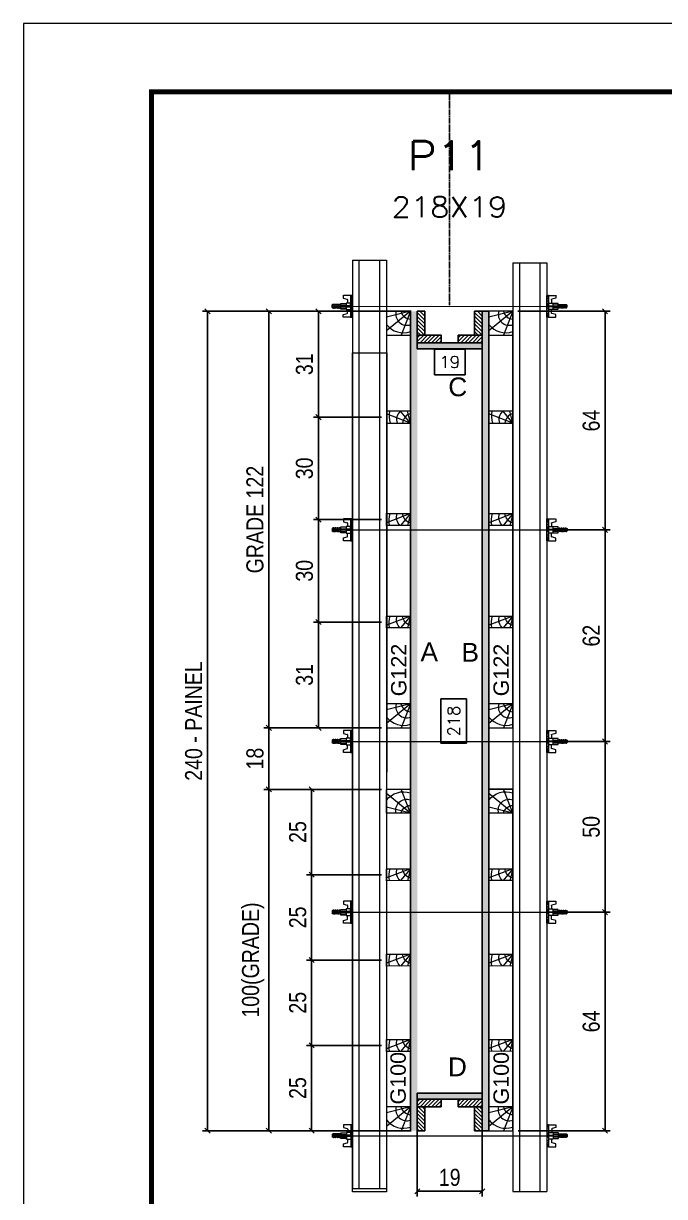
# Model space of a CAD drawing. Extents: x 808 to 7089, y -98 to 17032.
# Drawn here: x 5577 to 5952, y 12900 to 13587 of the extents above; entities that cross this region are included whole.
import ezdxf
from ezdxf.enums import TextEntityAlignment as Align

# ---------------------------------------------------------------- set-up
doc = ezdxf.new("R2010")
doc.units = 0
doc.linetypes.add('DASHED', pattern=[0.75, 0.5, -0.25])
doc.linetypes.add('HIDDEN', pattern=[0.375, 0.25, -0.125])
for name, color, linetype in [('CHAPA', 1, 'Continuous'), ('COTA', 241, 'Continuous'), ('Cota Seção (2x)', 241, 'Continuous'), ('MEIO_PONT', 93, 'Continuous'), ('SARRAFO', 251, 'Continuous'), ('Texto de Titulo', 7, 'Continuous'), ('Texto Qtd Sarr', 242, 'Continuous'), ('TEXTO_GERAL', 7, 'Continuous')]:
    doc.layers.add(name, color=color, linetype=linetype)
for name, color, linetype, lineweight in [('Folhas', 255, 'Continuous', 9), ('Hachura', 251, 'Continuous', 9), ('Madeira', 126, 'Continuous', 18), ('Perfil Metálico', 224, 'Continuous', 18), ('SARRAFO DE PRESSAO', 251, 'DASHED', 9), ('Texto Seção', 7, 'Continuous', 15)]:
    doc.layers.add(name, color=color, linetype=linetype, lineweight=lineweight)
doc.styles.add('ARIAL', font='arial.ttf')
doc.styles.add('COTA TECNICA 2X', font='techl___.ttf', dxfattribs={"height": 10})
doc.styles.add('ROMANS', font='romans.shx')
doc.styles.add('SANSSERIF', font='sas_____.pfb')
doc.dimstyles.new('SECAO PILAR', dxfattribs={"dimtxt": 10, "dimasz": 3, "dimexe": 3, "dimexo": 3, "dimgap": 3, "dimtad": 1, "dimdec": 1, "dimlfac": 0.5, "dimzin": 12, "dimdsep": 46, "dimtxsty": 'COTA TECNICA 2X', "dimblk1": 'OBLIQUE', "dimblk2": 'OBLIQUE', "dimsah": 1, "dimcen": 0.9, "dimclrd": 256, "dimclre": 256, "dimclrt": 256, "dimadec": 1, "dimazin": 3, "dimtfac": 1, "dimtdec": 1, "dimtmove": 0, "dimatfit": 3, "dimfxl": 1, "dimtolj": 1, "dimtzin": 12, "dimarcsym": 0})
doc.dimstyles.new('SECÇÃO 2', dxfattribs={"dimtxt": 7, "dimasz": 6, "dimexe": 0.18, "dimexo": 2, "dimgap": -4, "dimtad": 3, "dimdec": 1, "dimlfac": 0.5, "dimzin": 12, "dimdsep": 46, "dimtxsty": 'ROMANS', "dimblk": 'ARCHTICK', "dimcen": 0.09, "dimse1": 1, "dimse2": 1, "dimsd1": 1, "dimsd2": 1, "dimclrd": 180, "dimclre": 5, "dimclrt": 1, "dimadec": 0, "dimazin": 3, "dimtfac": 1, "dimtdec": 1, "dimtofl": 0, "dimtmove": 0, "dimatfit": 3, "dimldrblk": 'ARCHTICK', "dimfxl": 1, "dimtolj": 1, "dimtzin": 0, "dimarcsym": 0})
pattern_1 = [(135, (-17083.9401, 22542.0765), (-1.12253202, -1.12253202), [])]

# ---------------------------------------------------------------- blocks, each defined once
blk = doc.blocks.new('9999999999')
at = {"layer": 'Folhas'}
blk.add_lwpolyline([(98138.98, 34190.21), (99623.98, 34190.21), (99623.98, 35240.21), (98138.98, 35240.21)], close=True, dxfattribs=at)
at = {"layer": 'Folhas', "color": 30, "const_width": 3}
blk.add_lwpolyline([(98213.98, 34230.21), (99583.98, 34230.21), (99583.98, 35200.21), (98213.98, 35200.21)], close=True, dxfattribs=at)
blk = doc.blocks.new('titulo1')
at = {"layer": 'Defpoints', "color": 252, "linetype": 'HIDDEN', "ltscale": 2}
blk.add_line((0, 0), (0, 125), dxfattribs=at)
at = {"layer": 'Defpoints', "style": 'ROMANS', "oblique": 15}
blk.add_attdef('FOLHA', text='', height=10, dxfattribs=at).set_placement((0, 15.58), align=Align.MIDDLE_CENTER)
at = {"layer": 'Texto Qtd Sarr', "color": 3, "style": 'ROMANS', "oblique": 15}
for tag, height, p in [('TITULO', 17, (0, 71.45)), ('SEÇÃO', 12, (0, 41.55))]:
    blk.add_attdef(tag, text='', height=height, dxfattribs=at).set_placement(p, align=Align.MIDDLE_CENTER)
blk = doc.blocks.new('*D1124')
at = {"layer": 'Cota Seção (2x)', "color": 180, "lineweight": -2, "transparency": 16777216}
for p, q in [((5835.47, 13395.94), (5817.47, 13395.94)), ((5817.47, 13395.94), (5817.47, 13380.94)), ((5835.47, 13380.94), (5835.47, 13395.94)), ((5817.47, 13380.94), (5835.47, 13380.94))]:
    blk.add_line(p, q, dxfattribs=at)
at = {"layer": 'Defpoints', "color": 0, "transparency": 16777216}
for p in [(5807.47, 13378.8), (5807.47, 13376.94), (5845.47, 13378.8)]:
    blk.add_point(p, dxfattribs=at)
at = {"layer": 'Cota Seção (2x)', "color": 1, "transparency": 16777216, "insert": (5826.47, 13388.44), "char_height": 7, "attachment_point": 5, "style": 'ROMANS'}
blk.add_mtext('\\A1;19', dxfattribs=at)
blk = doc.blocks.new('_ArchTick')
at = {"color": 0, "linetype": 'ByBlock', "const_width": 0.15}
blk.add_lwpolyline([(-0.5, -0.5), (0.5, 0.5)], dxfattribs=at)
blk = doc.blocks.new('_Oblique')
at = {"color": 0, "linetype": 'ByBlock', "lineweight": -2}
blk.add_line((-0.5, -0.5), (0.5, 0.5), dxfattribs=at)
blk = doc.blocks.new('*D1125')
at = {"layer": 'Cota Seção (2x)', "lineweight": -2, "transparency": 16777216}
for p, q in [((5803.8, 13418.12), (5681.55, 13418.12)), ((5684.55, 13418.12), (5684.55, 12938.1)), ((5803.8, 12938.1), (5681.55, 12938.1))]:
    blk.add_line(p, q, dxfattribs=at)
at = {"layer": 'Defpoints', "color": 0, "transparency": 16777216}
for p in [(5806.8, 13418.12), (5684.55, 12938.1), (5806.8, 12938.1)]:
    blk.add_point(p, dxfattribs=at)
at = {"layer": 'Cota Seção (2x)', "lineweight": -2, "transparency": 16777216, "xscale": 3, "yscale": 3, "zscale": 3}
for p, rotation in [((5684.55, 13418.12), 90), ((5684.55, 12938.1), 270)]:
    blk.add_blockref('_Oblique', p, dxfattribs=dict(at, rotation=rotation))
at = {"layer": 'Cota Seção (2x)', "transparency": 16777216, "insert": (5676.45, 13178.11), "char_height": 10, "attachment_point": 5, "rotation": 90, "style": 'COTA TECNICA 2X'}
blk.add_mtext('\\A1;240 - PAINEL', dxfattribs=at)
blk = doc.blocks.new('C')
at = {"layer": 'Hachura', "color": 0}
for p, q in [((0, 3.22), (0, -3.22)), ((0.45, 3.22), (0, 3.22)), ((0.46, 3.16), (0, 3.16)), ((0.46, 3.05), (0, 3.05)), ((0.46, 2.88), (0, 2.88)), ((0, 2.75), (0, -1.16)), ((0.46, 2.65), (0, 2.65)), ((0.46, 2.23), (0, 2.23)), ((0.46, 1.51), (0, 1.51)), ((0.39, 0.49), (0.17, 0.49)), ((0.45, -3.23), (0.45, 3.22)), ((0.45, 3.22), (2.58, 3.22)), ((1.74, 0.97), (0.45, 0.97)), ((1.45, 0.1), (0.45, 0.1)), ((1.35, 1.94), (1.35, 0.96)), ((2.58, 2.39), (1.47, 2.09)), ((1.74, -0.97), (1.74, 0.97)), ((1.74, 0.97), (1.74, 0.84)), ((1.74, 0.97), (1.74, 0.84)), ((1.74, 0.84), (3.35, 0.84)), ((3.35, 0.45), (1.74, 0.45)), ((2.58, 3.22), (2.58, 2.39)), ((3.32, 0.84), (3.32, -0.84)), ((3.35, 0.84), (3.35, -0.84)), ((3.68, 0.45), (3.35, 0.45)), ((3.84, -0.52), (3.35, 0.45)), ((3.35, 0.06), (3.67, -0.57)), ((3.68, 0.45), (4.16, -0.52)), ((3.72, 0.5), (4.25, -0.57)), ((4.37, -0.55), (3.83, 0.53)), ((4.15, 0.45), (3.93, 0.45)), ((4.42, -0.52), (3.93, 0.45)), ((4.15, 0.45), (4.26, 0.45)), ((4.26, 0.45), (4.74, -0.52)), ((4.3, 0.5), (4.83, -0.57)), ((4.95, -0.55), (4.41, 0.53)), ((4.51, 0.45), (4.84, 0.45)), ((5, -0.52), (4.51, 0.45)), ((4.84, 0.45), (5.32, -0.52)), ((4.88, 0.5), (5.41, -0.57)), ((5.53, -0.55), (4.99, 0.53)), ((5.58, -0.52), (5.09, 0.45)), ((5.42, 0.45), (5.09, 0.45)), ((5.58, -0.52), (5.09, 0.45)), ((5.42, 0.45), (5.74, -0.19)), ((5.46, 0.5), (5.74, -0.07)), ((5.74, 0.19), (5.57, 0.53)), ((5.74, 0.32), (5.68, 0.45)), ((5.68, 0.45), (5.74, 0.45)), ((5.74, 0.45), (5.9, 0.29)), ((5.74, 0.45), (5.74, -0.52)), ((5.9, -0.36), (5.9, 0.29)), ((0.45, 0), (0, 0)), ((0.46, -1.52), (0, -1.52)), ((0.46, -2.23), (0, -2.23)), ((0.46, -2.65), (0, -2.65)), ((0.46, -2.88), (0, -2.88)), ((0.46, -3.05), (0, -3.05)), ((0.46, -3.16), (0, -3.16)), ((0, -3.22), (2.57, -3.22)), ((0.08, -0.48), (0.29, -0.48)), ((0.29, -0.48), (0.4, -0.48)), ((0.45, 0), (0.45, -0.97)), ((0.45, -0.16), (1.45, -0.16)), ((0.45, -0.65), (0.45, -0.32)), ((0.45, -3.23), (0.45, -0.65)), ((0.45, -0.97), (1.74, -0.97)), ((1.35, -1.94), (1.35, -0.97)), ((2.58, -2.39), (1.47, -2.1)), ((3.35, -0.32), (1.74, -0.32)), ((3.35, -0.84), (1.74, -0.84)), ((2.58, -3.23), (2.58, -2.39)), ((3.35, -0.07), (3.58, -0.52)), ((3.35, -0.52), (3.58, -0.52)), ((3.84, -0.52), (4.16, -0.52)), ((4.42, -0.52), (4.74, -0.52)), ((4.63, -0.52), (4.74, -0.52)), ((5, -0.52), (5.32, -0.52)), ((5.58, -0.52), (5.74, -0.52)), ((5.74, -0.52), (5.9, -0.36)), ((5.74, -0.52), (5.74, -0.52))]:
    blk.add_line(p, q, dxfattribs=at)
for centre, radius, start, end in [((1.52, 1.94), 0.161, 104.7436, 180), ((1.44, -0.03), 0.129, 272.695, 87.305), ((3.81, 0.39), 0.143, 25.5688, 154.4312), ((4.39, 0.39), 0.143, 25.5688, 154.4312), ((4.97, 0.39), 0.143, 25.5688, 154.4312), ((5.55, 0.39), 0.143, 25.5688, 154.4312), ((0.17, -0.37), 0.174, 221.744, 317.8592), ((1.52, -1.94), 0.161, 180, 255.2564), ((3.71, -0.4), 0.174, 222.1408, 318.256), ((4.29, -0.4), 0.174, 222.1408, 318.256), ((4.87, -0.4), 0.174, 222.1408, 318.256), ((5.45, -0.4), 0.174, 222.1408, 318.256), ((5.61, -0.4), 0.174, 317.8592, 318.256)]:
    blk.add_arc(centre, radius, start, end, dxfattribs=at)
blk = doc.blocks.new('PONTALETE')
at = {"layer": 'Madeira'}
for q in [(2.71, 7), (7, 5.76), (7, 1.74)]:
    blk.add_line((0, 0), q, dxfattribs=at)
blk.add_lwpolyline([(0, 0), (7, 0), (7, 7), (0, 7)], close=True, dxfattribs=at)
for centre, radius, start, end in [((2.04, 0.06), 6.23, 37.2818, 109.0913), ((1.09, 0.9), 3.19, 343.603, 109.9847), ((-0.21, -0.78), 3.09, 14.6322, 86.0383)]:
    blk.add_arc(centre, radius, start, end, dxfattribs=at)
blk = doc.blocks.new('MEIO PONTALETE')
at = {"layer": 'Madeira'}
for q in [(2.71, 7), (3.5, 2.88), (3.5, 0.87)]:
    blk.add_line((0, 0), q, dxfattribs=at)
blk.add_lwpolyline([(0, 0), (3.5, 0), (3.5, 7), (0, 7)], close=True, dxfattribs=at)
for centre, radius, start, end in [((2.04, 0.06), 6.23, 76.4499, 109.0913), ((1.09, 0.9), 3.19, 40.9063, 109.9847), ((-0.21, -0.78), 3.09, 14.6322, 86.0383)]:
    blk.add_arc(centre, radius, start, end, dxfattribs=at)
blk = doc.blocks.new('*D1909')
at = {"layer": 'Cota Seção (2x)', "lineweight": -2, "transparency": 16777216}
for p, q in [((5786.47, 13418.12), (5746.59, 13418.12)), ((5749.59, 13418.12), (5749.59, 13356.12)), ((5786.47, 13356.12), (5746.59, 13356.12))]:
    blk.add_line(p, q, dxfattribs=at)
at = {"layer": 'Defpoints', "color": 0, "transparency": 16777216}
for p in [(5789.47, 13418.12), (5749.59, 13356.12), (5789.47, 13356.12)]:
    blk.add_point(p, dxfattribs=at)
at = {"layer": 'Cota Seção (2x)', "lineweight": -2, "transparency": 16777216, "xscale": 3, "yscale": 3, "zscale": 3}
for p, rotation in [((5749.59, 13418.12), 90), ((5749.59, 13356.12), 270)]:
    blk.add_blockref('_Oblique', p, dxfattribs=dict(at, rotation=rotation))
at = {"layer": 'Cota Seção (2x)', "transparency": 16777216, "insert": (5741.37, 13387.12), "char_height": 10, "attachment_point": 5, "rotation": 90, "style": 'COTA TECNICA 2X'}
blk.add_mtext('\\A1;31', dxfattribs=at)
blk = doc.blocks.new('*D1910')
at = {"layer": 'Cota Seção (2x)', "lineweight": -2, "transparency": 16777216}
for p, q in [((5786.47, 13356.12), (5746.59, 13356.12)), ((5749.59, 13356.12), (5749.59, 13296.12)), ((5786.47, 13296.12), (5746.59, 13296.12))]:
    blk.add_line(p, q, dxfattribs=at)
at = {"layer": 'Defpoints', "color": 0, "transparency": 16777216}
for p in [(5789.47, 13356.12), (5749.59, 13296.12), (5789.47, 13296.12)]:
    blk.add_point(p, dxfattribs=at)
at = {"layer": 'Cota Seção (2x)', "lineweight": -2, "transparency": 16777216, "xscale": 3, "yscale": 3, "zscale": 3}
for p, rotation in [((5749.59, 13356.12), 90), ((5749.59, 13296.12), 270)]:
    blk.add_blockref('_Oblique', p, dxfattribs=dict(at, rotation=rotation))
at = {"layer": 'Cota Seção (2x)', "transparency": 16777216, "insert": (5741.37, 13326.12), "char_height": 10, "attachment_point": 5, "rotation": 90, "style": 'COTA TECNICA 2X'}
blk.add_mtext('\\A1;30', dxfattribs=at)
blk = doc.blocks.new('*D1911')
at = {"layer": 'Cota Seção (2x)', "lineweight": -2, "transparency": 16777216}
for p, q in [((5786.47, 13296.12), (5746.59, 13296.12)), ((5749.59, 13296.12), (5749.59, 13236.12)), ((5786.47, 13236.12), (5746.59, 13236.12))]:
    blk.add_line(p, q, dxfattribs=at)
at = {"layer": 'Defpoints', "color": 0, "transparency": 16777216}
for p in [(5789.47, 13296.12), (5749.59, 13236.12), (5789.47, 13236.12)]:
    blk.add_point(p, dxfattribs=at)
at = {"layer": 'Cota Seção (2x)', "lineweight": -2, "transparency": 16777216, "xscale": 3, "yscale": 3, "zscale": 3}
for p, rotation in [((5749.59, 13296.12), 90), ((5749.59, 13236.12), 270)]:
    blk.add_blockref('_Oblique', p, dxfattribs=dict(at, rotation=rotation))
at = {"layer": 'Cota Seção (2x)', "transparency": 16777216, "insert": (5741.37, 13266.12), "char_height": 10, "attachment_point": 5, "rotation": 90, "style": 'COTA TECNICA 2X'}
blk.add_mtext('\\A1;30', dxfattribs=at)
blk = doc.blocks.new('*D1912')
at = {"layer": 'Cota Seção (2x)', "lineweight": -2, "transparency": 16777216}
for p, q in [((5786.47, 13236.12), (5746.59, 13236.12)), ((5749.59, 13236.12), (5749.59, 13174.12)), ((5786.47, 13174.12), (5746.59, 13174.12))]:
    blk.add_line(p, q, dxfattribs=at)
at = {"layer": 'Defpoints', "color": 0, "transparency": 16777216}
for p in [(5789.47, 13236.12), (5749.59, 13174.12), (5789.47, 13174.12)]:
    blk.add_point(p, dxfattribs=at)
at = {"layer": 'Cota Seção (2x)', "lineweight": -2, "transparency": 16777216, "xscale": 3, "yscale": 3, "zscale": 3}
for p, rotation in [((5749.59, 13236.12), 90), ((5749.59, 13174.12), 270)]:
    blk.add_blockref('_Oblique', p, dxfattribs=dict(at, rotation=rotation))
at = {"layer": 'Cota Seção (2x)', "transparency": 16777216, "insert": (5741.37, 13205.12), "char_height": 10, "attachment_point": 5, "rotation": 90, "style": 'COTA TECNICA 2X'}
blk.add_mtext('\\A1;31', dxfattribs=at)
blk = doc.blocks.new('*D1913')
at = {"layer": 'Cota Seção (2x)', "lineweight": -2, "transparency": 16777216}
for p, q in [((5786.47, 13418.12), (5717.47, 13418.12)), ((5720.47, 13174.12), (5720.47, 13418.12)), ((5786.47, 13174.12), (5717.47, 13174.12))]:
    blk.add_line(p, q, dxfattribs=at)
at = {"layer": 'Defpoints', "color": 0, "transparency": 16777216}
for p in [(5720.47, 13418.12), (5789.47, 13418.12), (5789.47, 13174.12)]:
    blk.add_point(p, dxfattribs=at)
at = {"layer": 'Cota Seção (2x)', "lineweight": -2, "transparency": 16777216, "xscale": 3, "yscale": 3, "zscale": 3}
for p, rotation in [((5720.47, 13418.12), 90), ((5720.47, 13174.12), 270)]:
    blk.add_blockref('_Oblique', p, dxfattribs=dict(at, rotation=rotation))
at = {"layer": 'Cota Seção (2x)', "transparency": 16777216, "insert": (5712.37, 13296.12), "char_height": 10, "attachment_point": 5, "rotation": 90, "style": 'COTA TECNICA 2X'}
blk.add_mtext('\\A1;GRADE 122', dxfattribs=at)
blk = doc.blocks.new('*D1914')
at = {"layer": 'Cota Seção (2x)', "lineweight": -2, "transparency": 16777216}
for p, q in [((5786.47, 13174.12), (5717.47, 13174.12)), ((5720.47, 13138.08), (5720.47, 13174.12)), ((5786.52, 13138.08), (5717.47, 13138.08))]:
    blk.add_line(p, q, dxfattribs=at)
at = {"layer": 'Defpoints', "color": 0, "transparency": 16777216}
for p in [(5720.47, 13174.12), (5789.47, 13174.12), (5789.52, 13138.08)]:
    blk.add_point(p, dxfattribs=at)
at = {"layer": 'Cota Seção (2x)', "lineweight": -2, "transparency": 16777216, "xscale": 3, "yscale": 3, "zscale": 3}
for p, rotation in [((5720.47, 13174.12), 90), ((5720.47, 13138.08), 270)]:
    blk.add_blockref('_Oblique', p, dxfattribs=dict(at, rotation=rotation))
at = {"layer": 'Cota Seção (2x)', "transparency": 16777216, "insert": (5712.37, 13156.1), "char_height": 10, "attachment_point": 5, "rotation": 90, "style": 'COTA TECNICA 2X'}
blk.add_mtext('\\A1;18', dxfattribs=at)
blk = doc.blocks.new('*D1915')
at = {"layer": 'Cota Seção (2x)', "lineweight": -2, "transparency": 16777216}
for p, q in [((5893.06, 13066.11), (5920.53, 13066.11)), ((5917.53, 12938.1), (5917.53, 13066.11)), ((5866.51, 12938.1), (5920.53, 12938.1))]:
    blk.add_line(p, q, dxfattribs=at)
at = {"layer": 'Defpoints', "color": 0, "transparency": 16777216}
for p in [(5890.06, 13066.11), (5917.53, 13066.11), (5863.51, 12938.1)]:
    blk.add_point(p, dxfattribs=at)
at = {"layer": 'Cota Seção (2x)', "lineweight": -2, "transparency": 16777216, "xscale": 3, "yscale": 3, "zscale": 3}
for p, rotation in [((5917.53, 13066.11), 90), ((5917.53, 12938.1), 270)]:
    blk.add_blockref('_Oblique', p, dxfattribs=dict(at, rotation=rotation))
at = {"layer": 'Cota Seção (2x)', "transparency": 16777216, "insert": (5909.43, 13002.11), "char_height": 10, "attachment_point": 5, "rotation": 90, "style": 'COTA TECNICA 2X'}
blk.add_mtext('\\A1;64', dxfattribs=at)
blk = doc.blocks.new('*D1916')
at = {"layer": 'Cota Seção (2x)', "lineweight": -2, "transparency": 16777216}
for p, q in [((5886.41, 13166.1), (5920.53, 13166.1)), ((5917.53, 13066.11), (5917.53, 13166.1)), ((5893.06, 13066.11), (5920.53, 13066.11))]:
    blk.add_line(p, q, dxfattribs=at)
at = {"layer": 'Defpoints', "color": 0, "transparency": 16777216}
for p in [(5883.41, 13166.1), (5917.53, 13166.1), (5890.06, 13066.11)]:
    blk.add_point(p, dxfattribs=at)
at = {"layer": 'Cota Seção (2x)', "lineweight": -2, "transparency": 16777216, "xscale": 3, "yscale": 3, "zscale": 3}
for p, rotation in [((5917.53, 13166.1), 90), ((5917.53, 13066.11), 270)]:
    blk.add_blockref('_Oblique', p, dxfattribs=dict(at, rotation=rotation))
at = {"layer": 'Cota Seção (2x)', "transparency": 16777216, "insert": (5909.42, 13116.11), "char_height": 10, "attachment_point": 5, "rotation": 90, "style": 'COTA TECNICA 2X'}
blk.add_mtext('\\A1;50', dxfattribs=at)
blk = doc.blocks.new('*D1917')
at = {"layer": 'Cota Seção (2x)', "lineweight": -2, "transparency": 16777216}
for p, q in [((5886.41, 13290.1), (5920.53, 13290.1)), ((5917.53, 13166.1), (5917.53, 13290.1)), ((5886.41, 13166.1), (5920.53, 13166.1))]:
    blk.add_line(p, q, dxfattribs=at)
at = {"layer": 'Defpoints', "color": 0, "transparency": 16777216}
for p in [(5883.41, 13290.1), (5917.53, 13290.1), (5883.41, 13166.1)]:
    blk.add_point(p, dxfattribs=at)
at = {"layer": 'Cota Seção (2x)', "lineweight": -2, "transparency": 16777216, "xscale": 3, "yscale": 3, "zscale": 3}
for p, rotation in [((5917.53, 13290.1), 90), ((5917.53, 13166.1), 270)]:
    blk.add_blockref('_Oblique', p, dxfattribs=dict(at, rotation=rotation))
at = {"layer": 'Cota Seção (2x)', "transparency": 16777216, "insert": (5909.43, 13228.1), "char_height": 10, "attachment_point": 5, "rotation": 90, "style": 'COTA TECNICA 2X'}
blk.add_mtext('\\A1;62', dxfattribs=at)
blk = doc.blocks.new('*D1963')
at = {"layer": 'Cota Seção (2x)', "lineweight": -2, "transparency": 16777216}
for p, q in [((5866.47, 13418.12), (5920.53, 13418.12)), ((5917.53, 13290.1), (5917.53, 13418.12)), ((5886.41, 13290.1), (5920.53, 13290.1))]:
    blk.add_line(p, q, dxfattribs=at)
at = {"layer": 'Defpoints', "color": 0, "transparency": 16777216}
for p in [(5863.47, 13418.12), (5917.53, 13418.12), (5883.41, 13290.1)]:
    blk.add_point(p, dxfattribs=at)
at = {"layer": 'Cota Seção (2x)', "lineweight": -2, "transparency": 16777216, "xscale": 3, "yscale": 3, "zscale": 3}
for p, rotation in [((5917.53, 13418.12), 90), ((5917.53, 13290.1), 270)]:
    blk.add_blockref('_Oblique', p, dxfattribs=dict(at, rotation=rotation))
at = {"layer": 'Cota Seção (2x)', "transparency": 16777216, "insert": (5909.43, 13354.11), "char_height": 10, "attachment_point": 5, "rotation": 90, "style": 'COTA TECNICA 2X'}
blk.add_mtext('\\A1;64', dxfattribs=at)
blk = doc.blocks.new('*D1964')
at = {"layer": 'COTA', "lineweight": -2, "transparency": 16777216}
for p, q in [((5807.47, 12953.5), (5807.47, 12899.65)), ((5845.47, 12953.5), (5845.47, 12899.65)), ((5807.47, 12902.65), (5845.47, 12902.65))]:
    blk.add_line(p, q, dxfattribs=at)
at = {"layer": 'Defpoints', "color": 0, "transparency": 16777216}
for p in [(5807.47, 12956.5), (5845.47, 12956.5), (5845.47, 12902.65)]:
    blk.add_point(p, dxfattribs=at)
at = {"layer": 'COTA', "lineweight": -2, "transparency": 16777216, "xscale": 3, "yscale": 3, "zscale": 3, "rotation": 180}
blk.add_blockref('_Oblique', (5807.47, 12902.65), dxfattribs=at)
at = {"layer": 'COTA', "lineweight": -2, "transparency": 16777216, "xscale": 3, "yscale": 3, "zscale": 3}
blk.add_blockref('_Oblique', (5845.47, 12902.65), dxfattribs=at)
at = {"layer": 'COTA', "transparency": 16777216, "insert": (5826.47, 12910.73), "char_height": 10, "attachment_point": 5, "style": 'COTA TECNICA 2X'}
blk.add_mtext('\\A1;19', dxfattribs=at)
blk = doc.blocks.new('*D1209')
at = {"layer": 'Cota Seção (2x)', "lineweight": -2, "transparency": 16777216}
for p, q in [((5786.46, 13138.08), (5742.53, 13138.08)), ((5745.53, 13138.08), (5745.53, 13088.08)), ((5786.47, 13088.08), (5742.53, 13088.08))]:
    blk.add_line(p, q, dxfattribs=at)
at = {"layer": 'Defpoints', "color": 0, "transparency": 16777216}
for p in [(5789.46, 13138.08), (5745.53, 13088.08), (5789.47, 13088.08)]:
    blk.add_point(p, dxfattribs=at)
at = {"layer": 'Cota Seção (2x)', "lineweight": -2, "transparency": 16777216, "xscale": 3, "yscale": 3, "zscale": 3}
for p, rotation in [((5745.53, 13138.08), 90), ((5745.53, 13088.08), 270)]:
    blk.add_blockref('_Oblique', p, dxfattribs=dict(at, rotation=rotation))
at = {"layer": 'Cota Seção (2x)', "transparency": 16777216, "insert": (5737.42, 13113.08), "char_height": 10, "attachment_point": 5, "rotation": 90, "style": 'COTA TECNICA 2X'}
blk.add_mtext('\\A1;25', dxfattribs=at)
blk = doc.blocks.new('*D1210')
at = {"layer": 'Cota Seção (2x)', "lineweight": -2, "transparency": 16777216}
for p, q in [((5786.46, 13138.08), (5717.47, 13138.08)), ((5720.47, 12938.09), (5720.47, 13138.08)), ((5786.48, 12938.09), (5717.47, 12938.09))]:
    blk.add_line(p, q, dxfattribs=at)
at = {"layer": 'Defpoints', "color": 0, "transparency": 16777216}
for p in [(5720.47, 13138.08), (5789.46, 13138.08), (5789.48, 12938.09)]:
    blk.add_point(p, dxfattribs=at)
at = {"layer": 'Cota Seção (2x)', "lineweight": -2, "transparency": 16777216, "xscale": 3, "yscale": 3, "zscale": 3}
for p, rotation in [((5720.47, 13138.08), 90), ((5720.47, 12938.09), 270)]:
    blk.add_blockref('_Oblique', p, dxfattribs=dict(at, rotation=rotation))
at = {"layer": 'Cota Seção (2x)', "transparency": 16777216, "insert": (5711.25, 13038.09), "char_height": 10, "attachment_point": 5, "rotation": 90, "style": 'COTA TECNICA 2X'}
blk.add_mtext('\\A1;100(GRADE)', dxfattribs=at)
blk = doc.blocks.new('*D1965')
at = {"layer": 'Cota Seção (2x)', "lineweight": -2, "transparency": 16777216}
for p, q in [((5786.47, 13088.08), (5742.53, 13088.08)), ((5745.53, 13088.08), (5745.53, 13038.08)), ((5786.47, 13038.08), (5742.53, 13038.08))]:
    blk.add_line(p, q, dxfattribs=at)
at = {"layer": 'Defpoints', "color": 0, "transparency": 16777216}
for p in [(5789.47, 13088.08), (5745.53, 13038.08), (5789.47, 13038.08)]:
    blk.add_point(p, dxfattribs=at)
at = {"layer": 'Cota Seção (2x)', "lineweight": -2, "transparency": 16777216, "xscale": 3, "yscale": 3, "zscale": 3}
for p, rotation in [((5745.53, 13088.08), 90), ((5745.53, 13038.08), 270)]:
    blk.add_blockref('_Oblique', p, dxfattribs=dict(at, rotation=rotation))
at = {"layer": 'Cota Seção (2x)', "transparency": 16777216, "insert": (5737.42, 13063.08), "char_height": 10, "attachment_point": 5, "rotation": 90, "style": 'COTA TECNICA 2X'}
blk.add_mtext('\\A1;25', dxfattribs=at)
blk = doc.blocks.new('*D1966')
at = {"layer": 'Cota Seção (2x)', "lineweight": -2, "transparency": 16777216}
for p, q in [((5786.47, 13038.08), (5742.53, 13038.08)), ((5745.53, 13038.08), (5745.53, 12988.08)), ((5786.47, 12988.08), (5742.53, 12988.08))]:
    blk.add_line(p, q, dxfattribs=at)
at = {"layer": 'Defpoints', "color": 0, "transparency": 16777216}
for p in [(5789.47, 13038.08), (5745.53, 12988.08), (5789.47, 12988.08)]:
    blk.add_point(p, dxfattribs=at)
at = {"layer": 'Cota Seção (2x)', "lineweight": -2, "transparency": 16777216, "xscale": 3, "yscale": 3, "zscale": 3}
for p, rotation in [((5745.53, 13038.08), 90), ((5745.53, 12988.08), 270)]:
    blk.add_blockref('_Oblique', p, dxfattribs=dict(at, rotation=rotation))
at = {"layer": 'Cota Seção (2x)', "transparency": 16777216, "insert": (5737.42, 13013.08), "char_height": 10, "attachment_point": 5, "rotation": 90, "style": 'COTA TECNICA 2X'}
blk.add_mtext('\\A1;25', dxfattribs=at)
blk = doc.blocks.new('*D1967')
at = {"layer": 'Cota Seção (2x)', "lineweight": -2, "transparency": 16777216}
for p, q in [((5786.47, 12988.08), (5742.53, 12988.08)), ((5745.53, 12988.08), (5745.53, 12938.09)), ((5786.47, 12938.09), (5742.53, 12938.09))]:
    blk.add_line(p, q, dxfattribs=at)
at = {"layer": 'Defpoints', "color": 0, "transparency": 16777216}
for p in [(5789.47, 12988.08), (5745.53, 12938.09), (5789.47, 12938.09)]:
    blk.add_point(p, dxfattribs=at)
at = {"layer": 'Cota Seção (2x)', "lineweight": -2, "transparency": 16777216, "xscale": 3, "yscale": 3, "zscale": 3}
for p, rotation in [((5745.53, 12988.08), 90), ((5745.53, 12938.09), 270)]:
    blk.add_blockref('_Oblique', p, dxfattribs=dict(at, rotation=rotation))
at = {"layer": 'Cota Seção (2x)', "transparency": 16777216, "insert": (5737.42, 12963.09), "char_height": 10, "attachment_point": 5, "rotation": 90, "style": 'COTA TECNICA 2X'}
blk.add_mtext('\\A1;25', dxfattribs=at)
blk = doc.blocks.new('*D1968')
at = {"layer": 'Cota Seção (2x)', "color": 180, "lineweight": -2, "transparency": 16777216}
for p, q in [((5836.32, 13191.11), (5821.32, 13191.11)), ((5821.32, 13191.11), (5821.32, 13165.11)), ((5836.32, 13165.11), (5836.32, 13191.11)), ((5821.32, 13165.11), (5836.32, 13165.11))]:
    blk.add_line(p, q, dxfattribs=at)
at = {"layer": 'Defpoints', "color": 0, "transparency": 16777216}
for p in [(5840.32, 13396.12), (5845.47, 13396.12), (5845.47, 12960.1)]:
    blk.add_point(p, dxfattribs=at)
at = {"layer": 'Cota Seção (2x)', "color": 1, "transparency": 16777216, "insert": (5828.82, 13178.11), "char_height": 7, "attachment_point": 5, "rotation": 90, "style": 'ROMANS'}
blk.add_mtext('\\A1;218', dxfattribs=at)

msp = doc.modelspace()

# ---------------------------------------------------------------- hatches: boundary and pattern name
at = {"layer": 'Hachura'}
h = msp.add_hatch(color=256, dxfattribs=at)
h.dxf.hatch_style = 1
h.paths.add_polyline_path([(5803.47, 12938.1), (5807.47, 12938.1), (5807.47, 13418.12), (5803.47, 13418.12)])
h = msp.add_hatch(dxfattribs=at)
h.set_pattern_fill('ANSI31', color=256, scale=0.5, angle=450, style=0)
h.set_pattern_definition(pattern_1)
h.paths.add_polyline_path([(5807.47, 13404.12), (5811.87, 13404.12), (5811.87, 13418.12), (5807.47, 13418.12)])
h = msp.add_hatch(dxfattribs=at)
h.set_pattern_fill('ANSI31', color=256, scale=0.5, angle=450, style=0)
h.set_pattern_definition(pattern_1)
h.paths.add_polyline_path([(5845.47, 13404.12), (5841.07, 13404.12), (5841.07, 13418.12), (5845.47, 13418.12)])
h = msp.add_hatch(color=256, dxfattribs=at)
h.dxf.hatch_style = 1
h.paths.add_polyline_path([(5845.47, 12938.1), (5849.47, 12938.1), (5849.47, 13418.12), (5845.47, 13418.12)])
h = msp.add_hatch(dxfattribs=at)
h.set_pattern_fill('ANSI31', color=256, scale=0.5, angle=540, style=0)
h.set_pattern_definition([(225, (-3681.4838, -9525.2835), (1.12253202, -1.12253202), [])])
h.paths.add_polyline_path([(5807.47, 13404.12), (5807.47, 13399.72), (5821.47, 13399.72), (5821.47, 13404.12)])
h = msp.add_hatch(dxfattribs=at)
h.set_pattern_fill('ANSI31', color=256, scale=0.5, angle=540, style=0)
h.set_pattern_definition([(225, (-3657.4838, -9525.2835), (1.12253202, -1.12253202), [])])
h.paths.add_polyline_path([(5831.47, 13404.12), (5831.47, 13399.72), (5845.47, 13399.72), (5845.47, 13404.12)])
h = msp.add_hatch(color=256, dxfattribs=at)
h.dxf.hatch_style = 1
h.paths.add_polyline_path([(5807.47, 13399.72), (5807.47, 13396.12), (5845.47, 13396.12), (5845.47, 13399.72)])
h = msp.add_hatch(color=256, dxfattribs=at)
h.dxf.hatch_style = 1
h.paths.add_polyline_path([(5807.47, 12960.1), (5807.47, 12956.5), (5845.47, 12956.5), (5845.47, 12960.1)])
h = msp.add_hatch(dxfattribs=at)
h.set_pattern_fill('ANSI31', color=256, scale=0.5, angle=540, style=0)
h.set_pattern_definition([(225, (-3681.4838, -9972.9034), (1.12253202, -1.12253202), [])])
h.paths.add_polyline_path([(5807.47, 12956.5), (5807.47, 12952.1), (5821.47, 12952.1), (5821.47, 12956.5)])
h = msp.add_hatch(dxfattribs=at)
h.set_pattern_fill('ANSI31', color=256, scale=0.5, angle=540, style=0)
h.set_pattern_definition([(225, (-3657.4838, -9972.9034), (1.12253202, -1.12253202), [])])
h.paths.add_polyline_path([(5831.47, 12956.5), (5831.47, 12952.1), (5845.47, 12952.1), (5845.47, 12956.5)])
h = msp.add_hatch(dxfattribs=at)
h.set_pattern_fill('ANSI31', color=256, scale=0.5, angle=450, style=0)
h.set_pattern_definition([(135, (-17083.9401, 22441.0566), (-1.12253202, -1.12253202), [])])
h.paths.add_polyline_path([(5807.47, 12952.1), (5811.87, 12952.1), (5811.87, 12938.1), (5807.47, 12938.1)])
h = msp.add_hatch(dxfattribs=at)
h.set_pattern_fill('ANSI31', color=256, scale=0.5, angle=450, style=0)
h.set_pattern_definition([(135, (-17083.9401, 22441.0566), (-1.12253202, -1.12253202), [])])
h.paths.add_polyline_path([(5845.47, 12952.1), (5841.07, 12952.1), (5841.07, 12938.1), (5845.47, 12938.1)])

# ---------------------------------------------------------------- linework, layer by layer
at = {"layer": 'CHAPA'}
for points in [[(5845.47, 12938.1), (5849.47, 12938.1), (5849.47, 13418.12), (5845.47, 13418.12)], [(5807.47, 13399.72), (5807.47, 13396.12), (5845.47, 13396.12), (5845.47, 13399.72)], [(5807.47, 12960.1), (5807.47, 12956.5), (5845.47, 12956.5), (5845.47, 12960.1)]]:
    msp.add_lwpolyline(points, close=True, dxfattribs=at)
at = {"layer": 'COTA', "linetype": 'ByBlock'}
for p, q in [((5803.47, 13418.12), (5803.47, 12938.1)), ((5849.47, 13418.12), (5849.47, 12938.1))]:
    msp.add_line(p, q, dxfattribs=at)
at = {"layer": 'Hachura'}
for p, q in [((5758.48, 13421.04), (5890.4, 13421.05)), ((5758.49, 13290.11), (5890.41, 13290.11)), ((5758.5, 13166.11), (5890.41, 13166.11)), ((5758.5, 13066.11), (5890.42, 13066.11)), ((5758.6, 12935.18), (5890.52, 12935.19))]:
    msp.add_line(p, q, dxfattribs=at)
at = {"layer": 'Madeira'}
for points in [[(5789.47, 13174.12), (5803.47, 13174.12), (5803.47, 13418.12), (5789.47, 13418.12)], [(5849.47, 13174.12), (5863.47, 13174.12), (5863.47, 13418.12), (5849.47, 13418.12)], [(5803.47, 13138.1), (5789.47, 13138.08), (5789.47, 12938.09), (5803.47, 12938.1)], [(5863.47, 13138.11), (5849.47, 13138.1), (5849.47, 12938.1), (5863.47, 12938.12)]]:
    msp.add_lwpolyline(points, close=True, dxfattribs=at)
at = {"layer": 'Perfil Metálico'}
for p, q in [((5769.47, 13448.18), (5769.47, 12904.18)), ((5769.47, 13448.18), (5789.47, 13448.18)), ((5773.47, 12904.18), (5773.47, 13448.18)), ((5785.47, 12904.18), (5785.47, 13448.18)), ((5789.47, 13448.18), (5789.47, 12904.18)), ((5863.47, 13446.58), (5863.47, 12902.58)), ((5863.47, 13446.58), (5883.47, 13446.58)), ((5867.47, 12902.58), (5867.47, 13446.58)), ((5879.47, 12902.58), (5879.47, 13446.58)), ((5883.47, 13446.58), (5883.47, 12902.58)), ((5769.47, 12904.18), (5789.47, 12904.18)), ((5863.47, 12902.58), (5883.47, 12902.58))]:
    msp.add_line(p, q, dxfattribs=at)
msp.add_lwpolyline([(5789.47, 12902.39), (5769.47, 12902.39), (5769.53, 13393.82), (5789.53, 13393.82)], close=True, dxfattribs=at)
at = {"layer": 'SARRAFO'}
for points in [[(5811.87, 13418.12), (5811.87, 13404.12), (5807.47, 13404.12), (5807.47, 13418.12)], [(5811.87, 13418.12), (5811.87, 13404.12), (5807.47, 13404.12), (5807.47, 13418.12)], [(5841.07, 13418.12), (5841.07, 13404.12), (5845.47, 13404.12), (5845.47, 13418.12)], [(5841.07, 13418.12), (5841.07, 13404.12), (5845.47, 13404.12), (5845.47, 13418.12)], [(5821.47, 13399.72), (5807.47, 13399.72), (5807.47, 13404.12), (5821.47, 13404.12)], [(5821.47, 13399.72), (5807.47, 13399.72), (5807.47, 13404.12), (5821.47, 13404.12)], [(5845.47, 13399.72), (5831.47, 13399.72), (5831.47, 13404.12), (5845.47, 13404.12)], [(5845.47, 13399.72), (5831.47, 13399.72), (5831.47, 13404.12), (5845.47, 13404.12)], [(5821.47, 12952.1), (5807.47, 12952.1), (5807.47, 12956.5), (5821.47, 12956.5)], [(5821.47, 12952.1), (5807.47, 12952.1), (5807.47, 12956.5), (5821.47, 12956.5)], [(5845.47, 12952.1), (5831.47, 12952.1), (5831.47, 12956.5), (5845.47, 12956.5)], [(5845.47, 12952.1), (5831.47, 12952.1), (5831.47, 12956.5), (5845.47, 12956.5)], [(5811.87, 12938.1), (5811.87, 12952.1), (5807.47, 12952.1), (5807.47, 12938.1)], [(5811.87, 12938.1), (5811.87, 12952.1), (5807.47, 12952.1), (5807.47, 12938.1)], [(5841.07, 12938.1), (5841.07, 12952.1), (5845.47, 12952.1), (5845.47, 12938.1)], [(5841.07, 12938.1), (5841.07, 12952.1), (5845.47, 12952.1), (5845.47, 12938.1)]]:
    msp.add_lwpolyline(points, close=True, dxfattribs=at)

# ---------------------------------------------------------------- block references
at = {"layer": 'Hachura', "linetype": 'Continuous', "yscale": 2, "zscale": 2, "rotation": 180}
for p, xscale in [((5769.28, 13421.04), 2), ((5883.4, 13421.04), -2), ((5769.29, 13290.11), 2), ((5883.41, 13290.1), -2), ((5769.3, 13166.11), 2), ((5883.41, 13166.1), -2), ((5769.3, 13066.11), 2), ((5883.42, 13066.1), -2), ((5769.4, 12935.18), 2), ((5883.52, 12935.18), -2)]:
    msp.add_blockref('C', p, dxfattribs=dict(at, xscale=xscale))
at = {"layer": 'Madeira'}
for name, p, xscale, yscale, zscale, rotation in [('PONTALETE', (5803.47, 13124.1), -2, 2, 2, 0.06291069689670081), ('PONTALETE', (5863.47, 13124.11), -2, 2, 2, 0.06291069689670081), ('MEIO PONTALETE', (5803.46, 13091.6), -1.999999997962732, 1.999999997962732, 1.999999997962732, 90.0629106968967), ('MEIO PONTALETE', (5863.46, 13091.61), -1.999999997962732, 1.999999997962732, 1.999999997962732, 90.0629106968967), ('MEIO PONTALETE', (5803.46, 13041.6), -1.999999997962732, 1.999999997962732, 1.999999997962732, 90.0629106968967), ('MEIO PONTALETE', (5863.46, 13041.61), -1.999999997962732, 1.999999997962732, 1.999999997962732, 90.0629106968967), ('MEIO PONTALETE', (5803.46, 12991.6), -1.999999997962732, 1.999999997962732, 1.999999997962732, 90.0629106968967), ('MEIO PONTALETE', (5863.46, 12991.61), -1.999999997962732, 1.999999997962732, 1.999999997962732, 90.0629106968967), ('PONTALETE', (5803.45, 12952.1), 2, 2, 2, 180.0629106968967), ('PONTALETE', (5863.45, 12952.12), 2, 2, 2, 180.0629106968967)]:
    msp.add_blockref(name, p, dxfattribs=dict(at, xscale=xscale, yscale=yscale, zscale=zscale, rotation=rotation))
at = {"layer": 'MEIO_PONT'}
for name, p, xscale, yscale, zscale, rotation in [('PONTALETE', (5803.47, 13418.12), 2, 2, 2, 180), ('PONTALETE', (5863.47, 13418.12), 2, 2, 2, 180), ('MEIO PONTALETE', (5803.47, 13352.62), 1.999999997962732, 1.999999997962732, 1.999999997962732, 90), ('MEIO PONTALETE', (5863.47, 13352.62), 1.999999997962732, 1.999999997962732, 1.999999997962732, 90), ('MEIO PONTALETE', (5803.47, 13299.62), -1.999999997962732, 1.999999997962732, 1.999999997962732, 90), ('MEIO PONTALETE', (5863.47, 13299.62), -1.999999997962732, 1.999999997962732, 1.999999997962732, 90), ('MEIO PONTALETE', (5803.47, 13239.62), -1.999999997962732, 1.999999997962732, 1.999999997962732, 90), ('MEIO PONTALETE', (5863.47, 13239.62), -1.999999997962732, 1.999999997962732, 1.999999997962732, 90), ('PONTALETE', (5803.47, 13188.12), 2, 2, 2, 180), ('PONTALETE', (5863.47, 13188.12), 2, 2, 2, 180)]:
    msp.add_blockref(name, p, dxfattribs=dict(at, xscale=xscale, yscale=yscale, zscale=zscale, rotation=rotation))
at = {"layer": 'SARRAFO DE PRESSAO', "color": 6, "linetype": 'ByBlock'}
msp.add_blockref('9999999999', (-92562.31, -21653.45), dxfattribs=at)
at = {"layer": 'Texto Seção'}
ref = msp.add_blockref('titulo1', (5826.32, 13421.75), dxfattribs=at)
ref.add_attrib('TITULO', 'P11', dxfattribs={"layer": 'Texto de Titulo', "color": 7, "height": 17, "style": 'ROMANS', "width": 1.1}).set_placement((5826.32, 13509.25), align=Align.MIDDLE_CENTER)
ref.add_attrib('SEÇÃO', '218X19', dxfattribs={"layer": 'Texto de Titulo', "color": 7, "height": 12, "style": 'ROMANS', "width": 1.1}).set_placement((5826.32, 13479.25), align=Align.MIDDLE_CENTER)

# ---------------------------------------------------------------- texts
at = {"layer": 'Texto Seção', "color": 0, "linetype": 'Continuous', "style": 'SANSSERIF'}
for p in [(5796.61, 13192.6), (5856.61, 13192.6)]:
    msp.add_text('G122', height=9, rotation=90, dxfattribs=at).set_placement(p, align=Align.MIDDLE_LEFT)
at = {"layer": 'TEXTO_GERAL', "style": 'ARIAL'}
for s, p in [('C', (5831.19, 13373.87)), ('A', (5814.48, 13218.63)), ('B', (5838.49, 13218.37)), ('D', (5830.98, 12975.51))]:
    msp.add_text(s, height=11, dxfattribs=at).set_placement(p, align=Align.MIDDLE_CENTER)
at = {"layer": 'TEXTO_GERAL', "color": 0, "linetype": 'Continuous', "style": 'SANSSERIF'}
for p in [(5796.2, 12953.47), (5856.61, 12953.47)]:
    msp.add_text('G100', height=9, rotation=90, dxfattribs=at).set_placement(p, align=Align.MIDDLE_LEFT)

# ---------------------------------------------------------------- dimensions: what is measured, and where the dimension line sits
at = {"layer": 'COTA'}
dim = msp.add_linear_dim(base=(5845.47, 12902.65), p1=(5807.47, 12956.5), p2=(5845.47, 12956.5), dimstyle='SECAO PILAR', dxfattribs=at)
dim.commit()
dim.dimension.update_dxf_attribs({"geometry": '*D1964', "text_midpoint": (5826.47, 12910.73)})
at = {"layer": 'Cota Seção (2x)', "color": 241}
for base, p1, p2, angle, text, picture, middle in [((5684.55, 12938.1), (5806.8, 13418.12), (5806.8, 12938.1), 90, '<> - PAINEL', '*D1125', (5676.45, 13178.11)), ((5720.47, 13418.12), (5789.47, 13174.12), (5789.47, 13418.12), 90, 'GRADE <>', '*D1913', (5712.37, 13296.12)), ((5720.47, 13138.08), (5789.48, 12938.09), (5789.46, 13138.08), 270, '<>(GRADE)', '*D1210', (5711.25, 13038.09))]:
    dim = msp.add_linear_dim(base=base, p1=p1, p2=p2, angle=angle, text=text, dimstyle='SECAO PILAR', dxfattribs=at)
    dim.commit()
    dim.dimension.update_dxf_attribs({"geometry": picture, "text_midpoint": middle})
for base, p1, p2, angle, dimstyle, picture, middle in [((5749.59, 13356.12), (5789.47, 13418.12), (5789.47, 13356.12), 90, 'SECAO PILAR', '*D1909', (5741.37, 13387.12)), ((5917.53, 13418.12), (5883.41, 13290.1), (5863.47, 13418.12), 90, 'SECAO PILAR', '*D1963', (5909.43, 13354.11)), ((5807.47, 13376.94), (5845.47, 13378.8), (5807.47, 13378.8), 180, 'SECÇÃO 2', '*D1124', (5826.47, 13388.44)), ((5840.32, 13396.12), (5845.47, 12960.1), (5845.47, 13396.12), 90, 'SECÇÃO 2', '*D1968', (5828.82, 13178.11)), ((5749.59, 13296.12), (5789.47, 13356.12), (5789.47, 13296.12), 90, 'SECAO PILAR', '*D1910', (5741.37, 13326.12)), ((5749.59, 13236.12), (5789.47, 13296.12), (5789.47, 13236.12), 90, 'SECAO PILAR', '*D1911', (5741.37, 13266.12)), ((5917.53, 13290.1), (5883.41, 13166.1), (5883.41, 13290.1), 90, 'SECAO PILAR', '*D1917', (5909.43, 13228.1)), ((5749.59, 13174.12), (5789.47, 13236.12), (5789.47, 13174.12), 90, 'SECAO PILAR', '*D1912', (5741.37, 13205.12)), ((5720.47, 13174.12), (5789.52, 13138.08), (5789.47, 13174.12), 90, 'SECAO PILAR', '*D1914', (5712.37, 13156.1)), ((5917.53, 13166.1), (5890.06, 13066.11), (5883.41, 13166.1), 90, 'SECAO PILAR', '*D1916', (5909.42, 13116.11)), ((5745.53, 13088.08), (5789.46, 13138.08), (5789.47, 13088.08), 270, 'SECAO PILAR', '*D1209', (5737.42, 13113.08)), ((5745.53, 13038.08), (5789.47, 13088.08), (5789.47, 13038.08), 270, 'SECAO PILAR', '*D1965', (5737.42, 13063.08)), ((5917.53, 13066.11), (5863.51, 12938.1), (5890.06, 13066.11), 90, 'SECAO PILAR', '*D1915', (5909.43, 13002.11)), ((5745.53, 12988.08), (5789.47, 13038.08), (5789.47, 12988.08), 270, 'SECAO PILAR', '*D1966', (5737.42, 13013.08)), ((5745.53, 12938.09), (5789.47, 12988.08), (5789.47, 12938.09), 270, 'SECAO PILAR', '*D1967', (5737.42, 12963.09))]:
    dim = msp.add_linear_dim(base=base, p1=p1, p2=p2, angle=angle, dimstyle=dimstyle, dxfattribs=at)
    dim.commit()
    dim.dimension.update_dxf_attribs({"geometry": picture, "text_midpoint": middle})

doc.saveas('drawing.dxf')
